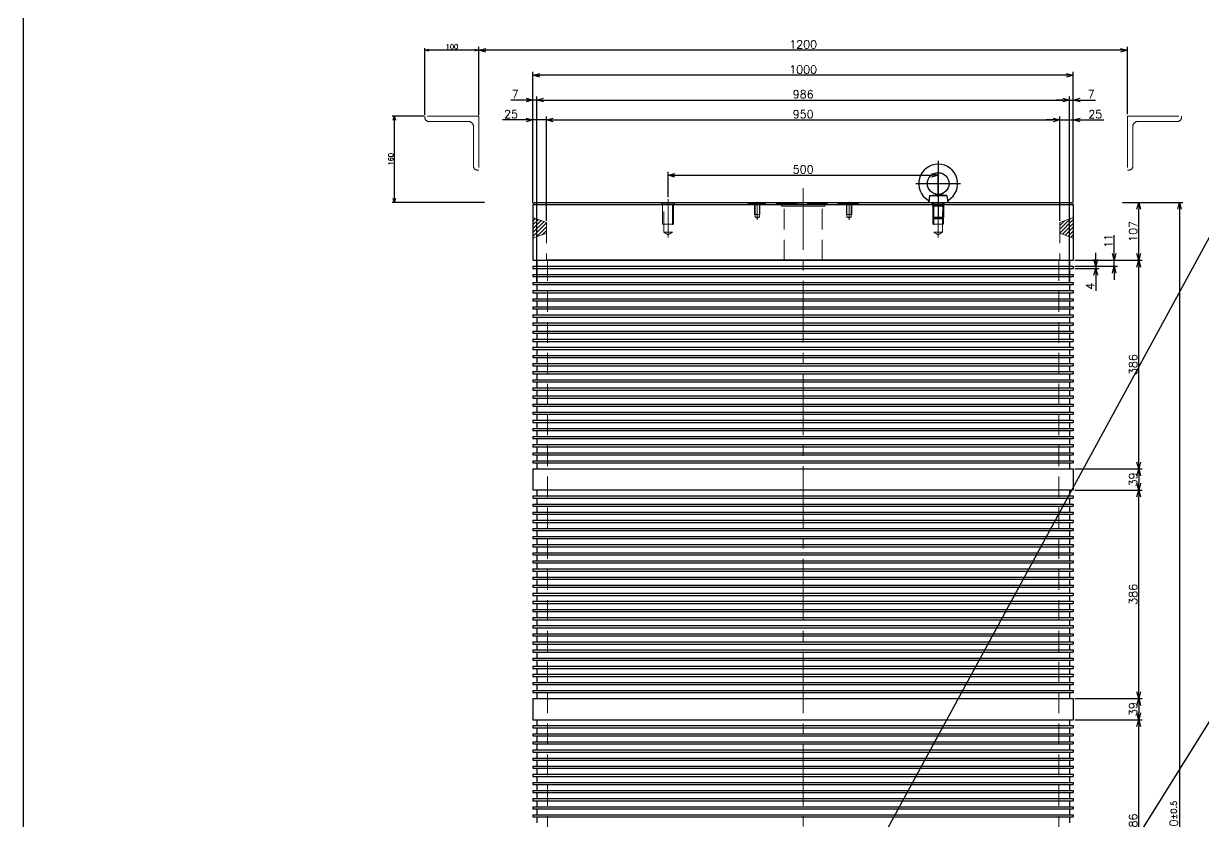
# Model space of a CAD drawing. Header units: millimetres. Extents: x -16130 to 36813, y -8099 to 27484.
# Drawn here: x -184 to 2000, y 18907 to 20383 of the extents above; entities that cross this region are included whole.
import ezdxf

# ---------------------------------------------------------------- set-up
doc = ezdxf.new("R2010")
doc.units = ezdxf.units.MM
doc.header["$LTSCALE"] = 6
doc.header["$PDMODE"] = 99
doc.header["$PDSIZE"] = 1
for name, pattern in [('CENTER2', [28.575, 19.05, -3.175, 3.175, -3.175]), ('HIDDEN', [9.525, 6.35, -3.175]), ('PHANTOM2', [31.75, 15.875, -3.175, 3.175, -3.175, 3.175, -3.175])]:
    doc.linetypes.add(name, pattern=pattern)
for name, color, linetype, lineweight in [('04_HIDDEN', 2, 'HIDDEN', 13), ('05_CENTER', 4, 'CENTER2', 13), ('06_PHANTOM', 2, 'PHANTOM2', 13), ('08_DIM', 3, 'Continuous', 13)]:
    doc.layers.add(name, color=color, linetype=linetype, lineweight=lineweight)
doc.layers.add('10_DRAFT', color=8, linetype='Continuous', lineweight=0, plot=False)
doc.styles.add('KSS_TXT', font='txt.shx', dxfattribs={"bigfont": 'extfont2.shx'})
doc.dimstyles.new('KSS_DIM', dxfattribs={"dimtxt": 3, "dimasz": 2.5, "dimexe": 1.25, "dimexo": 0.625, "dimtad": 1, "dimdsep": 46, "dimtxsty": 'KSS_TXT', "dimblk": 'OPEN30', "dimcen": 0, "dimazin": 2, "dimtfac": 0.75, "dimtmove": 0, "dimatfit": 3, "dimldrblk": 'OPEN30', "dimfxl": 1, "dimtolj": 1, "dimarcsym": 0})
pattern_1 = [(45, (-1256.782, -15543.1433), (-3.5355339, 3.5355339), [])]

# ---------------------------------------------------------------- blocks, each defined once
blk = doc.blocks.new('_Open30')
at = {"color": 0, "linetype": 'ByBlock', "lineweight": -2}
for p, q in [((-1, 0.27), (0, 0)), ((0, 0), (-1, -0.27)), ((0, 0), (-1, 0))]:
    blk.add_line(p, q, dxfattribs=at)
blk = doc.blocks.new('*D684')
at = {"layer": '08_DIM', "color": 0, "lineweight": -2, "transparency": 16777216}
for p, q in [((1739.3, 20241.7), (1726.8, 20241.7)), ((1751.8, 19905.3), (1751.8, 20248)), ((1751.8, 20241.7), (1758.8, 20241.7)), ((1758.8, 20051.3), (1758.8, 20248)), ((1758.8, 20241.7), (1800, 20241.7)), ((1771.3, 20241.7), (1783.8, 20241.7))]:
    blk.add_line(p, q, dxfattribs=at)
at = {"layer": 'Defpoints', "color": 0, "transparency": 16777216}
for p in [(1758.8, 20241.7), (1758.8, 20048.1), (1751.8, 19902.1)]:
    blk.add_point(p, dxfattribs=at)
at = {"layer": '08_DIM', "color": 0, "lineweight": -2, "transparency": 16777216, "xscale": 12.5, "yscale": 12.5, "zscale": 12.5}
blk.add_blockref('_Open30', (1751.8, 20241.7), dxfattribs=at)
at = {"layer": '08_DIM', "color": 0, "lineweight": -2, "transparency": 16777216, "xscale": 12.5, "yscale": 12.5, "zscale": 12.5, "rotation": 180}
blk.add_blockref('_Open30', (1758.8, 20241.7), dxfattribs=at)
at = {"layer": '08_DIM', "color": 0, "transparency": 16777216, "insert": (1791.9, 20252.4), "char_height": 15, "attachment_point": 5, "style": 'KSS_TXT'}
blk.add_mtext('\\A1;7', dxfattribs=at)
blk = doc.blocks.new('A$C28E10C10_1_1_1')
h = blk.add_hatch()
h.set_pattern_fill('_USER', color=3, scale=5, angle=135, style=0, pattern_type=0)
h.set_pattern_definition(pattern_1)
h.paths.add_polyline_path([(-500, 2270.1), (-475, 2261), (-475, 2241), (-500, 2231.9)])
h = blk.add_hatch()
h.set_pattern_fill('_USER', color=3, scale=5, angle=45, style=0, pattern_type=0)
h.set_pattern_definition(pattern_1)
h.paths.add_polyline_path([(500, 2270.1), (475, 2261), (475, 2241), (500, 2231.9)])
at = {"color": 0}
for p, q in [((-496, 2298), (-500, 2294)), ((-500, 2294), (-500, 2191)), ((-500, 2294), (500, 2294)), ((-496, 2298), (496, 2298)), ((500, 2294), (496, 2298)), ((500, 2294), (500, 2191)), ((-500, 2191), (500, 2191)), ((-493, 2191), (-493, 2180)), ((493, 2191), (493, 2180)), ((-500, 2180), (-500, 2176)), ((-500, 2180), (500, 2180)), ((-500, 2176), (500, 2176)), ((-500, 2165), (-500, 2161)), ((-500, 2165), (500, 2165)), ((-493, 2176), (-493, 2165)), ((493, 2176), (493, 2165)), ((500, 2180), (500, 2176)), ((500, 2165), (500, 2161)), ((-500, 2161), (500, 2161)), ((-500, 2150), (500, 2150)), ((-500, 2150), (-500, 2146)), ((-500, 2146), (500, 2146)), ((-493, 2161), (-493, 2150)), ((-493, 2146), (-493, 2135)), ((493, 2161), (493, 2150)), ((493, 2146), (493, 2135)), ((500, 2150), (500, 2146)), ((-500, 2135), (500, 2135)), ((-500, 2135), (-500, 2131)), ((-500, 2131), (500, 2131)), ((-500, 2120), (500, 2120)), ((-500, 2120), (-500, 2116)), ((-493, 2131), (-493, 2120)), ((493, 2131), (493, 2120)), ((500, 2135), (500, 2131)), ((500, 2120), (500, 2116)), ((-500, 2116), (500, 2116)), ((-500, 2105), (500, 2105)), ((-500, 2105), (-500, 2101)), ((-500, 2101), (500, 2101)), ((-493, 2116), (-493, 2105)), ((-493, 2101), (-493, 2090)), ((493, 2116), (493, 2105)), ((493, 2101), (493, 2090)), ((500, 2105), (500, 2101)), ((-500, 2090), (500, 2090)), ((-500, 2090), (-500, 2086)), ((-500, 2086), (500, 2086)), ((-500, 2075), (500, 2075)), ((-500, 2075), (-500, 2071)), ((-493, 2086), (-493, 2075)), ((493, 2086), (493, 2075)), ((500, 2090), (500, 2086)), ((500, 2075), (500, 2071)), ((-500, 2071), (500, 2071)), ((-500, 2060), (500, 2060)), ((-500, 2060), (-500, 2056)), ((-500, 2056), (500, 2056)), ((-493, 2071), (-493, 2060)), ((-493, 2056), (-493, 2045)), ((493, 2071), (493, 2060)), ((493, 2056), (493, 2045)), ((500, 2060), (500, 2056)), ((-500, 2045), (500, 2045)), ((-500, 2045), (-500, 2041)), ((-500, 2041), (500, 2041)), ((-493, 2041), (-493, 2030)), ((493, 2041), (493, 2030)), ((500, 2045), (500, 2041)), ((-500, 2030), (500, 2030)), ((-500, 2030), (-500, 2026)), ((-500, 2026), (500, 2026)), ((-500, 2015), (500, 2015)), ((-500, 2015), (-500, 2011)), ((-500, 2011), (500, 2011)), ((-493, 2026), (-493, 2015)), ((-493, 2011), (-493, 2000)), ((493, 2026), (493, 2015)), ((493, 2011), (493, 2000)), ((500, 2030), (500, 2026)), ((500, 2015), (500, 2011)), ((-500, 2000), (500, 2000)), ((-500, 2000), (-500, 1996)), ((-500, 1996), (500, 1996)), ((-493, 1996), (-493, 1985)), ((493, 1996), (493, 1985)), ((500, 2000), (500, 1996)), ((-500, 1985), (500, 1985)), ((-500, 1985), (-500, 1981)), ((-500, 1981), (500, 1981)), ((-500, 1970), (500, 1970)), ((-500, 1970), (-500, 1966)), ((-500, 1966), (500, 1966)), ((-493, 1981), (-493, 1970)), ((-493, 1966), (-493, 1955)), ((493, 1981), (493, 1970)), ((493, 1966), (493, 1955)), ((500, 1985), (500, 1981)), ((500, 1970), (500, 1966)), ((-500, 1955), (500, 1955)), ((-500, 1955), (-500, 1951)), ((-500, 1951), (500, 1951)), ((-493, 1951), (-493, 1940)), ((493, 1951), (493, 1940)), ((500, 1955), (500, 1951)), ((-500, 1940), (500, 1940)), ((-500, 1940), (-500, 1936)), ((-500, 1936), (500, 1936)), ((-500, 1925), (500, 1925)), ((-500, 1925), (-500, 1921)), ((-493, 1936), (-493, 1925)), ((493, 1936), (493, 1925)), ((500, 1940), (500, 1936)), ((500, 1925), (500, 1921)), ((-500, 1921), (500, 1921)), ((-500, 1910), (500, 1910)), ((-500, 1910), (-500, 1906)), ((-500, 1906), (500, 1906)), ((-493, 1921), (-493, 1910)), ((-493, 1906), (-493, 1895)), ((493, 1921), (493, 1910)), ((493, 1906), (493, 1895)), ((500, 1910), (500, 1906)), ((-500, 1895), (500, 1895)), ((-500, 1895), (-500, 1891)), ((-500, 1891), (500, 1891)), ((-500, 1880), (500, 1880)), ((-500, 1880), (-500, 1876)), ((-493, 1891), (-493, 1880)), ((493, 1891), (493, 1880)), ((500, 1895), (500, 1891)), ((500, 1880), (500, 1876)), ((-500, 1876), (500, 1876)), ((-500, 1865), (500, 1865)), ((-500, 1865), (-500, 1861)), ((-500, 1861), (500, 1861)), ((-493, 1876), (-493, 1865)), ((-493, 1861), (-493, 1850)), ((493, 1876), (493, 1865)), ((493, 1861), (493, 1850)), ((500, 1865), (500, 1861)), ((-500, 1850), (500, 1850)), ((-500, 1850), (-500, 1846)), ((-500, 1846), (500, 1846)), ((-500, 1835), (500, 1835)), ((-500, 1835), (-500, 1831)), ((-493, 1846), (-493, 1835)), ((493, 1846), (493, 1835)), ((500, 1850), (500, 1846)), ((500, 1835), (500, 1831)), ((-500, 1831), (500, 1831)), ((-500, 1820), (500, 1820)), ((-500, 1820), (-500, 1816)), ((-500, 1816), (500, 1816)), ((-493, 1831), (-493, 1820)), ((-493, 1816), (-493, 1805)), ((493, 1831), (493, 1820)), ((493, 1816), (493, 1805)), ((500, 1820), (500, 1816)), ((-500, 1805), (-500, 1766)), ((-500, 1805), (500, 1805)), ((500, 1805), (500, 1766)), ((-500, 1766), (500, 1766)), ((-500, 1766), (500, 1766)), ((-500, 1755), (-500, 1751)), ((-500, 1755), (500, 1755)), ((-500, 1751), (500, 1751)), ((-493, 1766), (-493, 1755)), ((-493, 1751), (-493, 1740)), ((493, 1766), (493, 1755)), ((493, 1751), (493, 1740)), ((500, 1755), (500, 1751)), ((-500, 1740), (-500, 1736)), ((-500, 1740), (500, 1740)), ((-500, 1736), (500, 1736)), ((-500, 1725), (500, 1725)), ((-500, 1725), (-500, 1721)), ((-493, 1736), (-493, 1725)), ((493, 1736), (493, 1725)), ((500, 1740), (500, 1736)), ((500, 1725), (500, 1721)), ((-500, 1721), (500, 1721)), ((-500, 1710), (500, 1710)), ((-500, 1710), (-500, 1706)), ((-500, 1706), (500, 1706)), ((-493, 1721), (-493, 1710)), ((-493, 1706), (-493, 1695)), ((493, 1721), (493, 1710)), ((493, 1706), (493, 1695)), ((500, 1710), (500, 1706)), ((-500, 1695), (500, 1695)), ((-500, 1695), (-500, 1691)), ((-500, 1691), (500, 1691)), ((-493, 1691), (-493, 1680)), ((493, 1691), (493, 1680)), ((500, 1695), (500, 1691)), ((-500, 1680), (500, 1680)), ((-500, 1680), (-500, 1676)), ((-500, 1676), (500, 1676)), ((-500, 1665), (500, 1665)), ((-500, 1665), (-500, 1661)), ((-500, 1661), (500, 1661)), ((-493, 1676), (-493, 1665)), ((-493, 1661), (-493, 1650)), ((493, 1676), (493, 1665)), ((493, 1661), (493, 1650)), ((500, 1680), (500, 1676)), ((500, 1665), (500, 1661)), ((-500, 1650), (500, 1650)), ((-500, 1650), (-500, 1646)), ((-500, 1646), (500, 1646)), ((-493, 1646), (-493, 1635)), ((493, 1646), (493, 1635)), ((500, 1650), (500, 1646)), ((-500, 1635), (500, 1635)), ((-500, 1635), (-500, 1631)), ((-500, 1631), (500, 1631)), ((-500, 1620), (500, 1620)), ((-500, 1620), (-500, 1616)), ((-500, 1616), (500, 1616)), ((-493, 1631), (-493, 1620)), ((-493, 1616), (-493, 1605)), ((493, 1631), (493, 1620)), ((493, 1616), (493, 1605)), ((500, 1635), (500, 1631)), ((500, 1620), (500, 1616)), ((-500, 1605), (500, 1605)), ((-500, 1605), (-500, 1601)), ((-500, 1601), (500, 1601)), ((-493, 1601), (-493, 1590)), ((493, 1601), (493, 1590)), ((500, 1605), (500, 1601)), ((-500, 1590), (500, 1590)), ((-500, 1590), (-500, 1586)), ((-500, 1586), (500, 1586)), ((-500, 1575), (500, 1575)), ((-500, 1575), (-500, 1571)), ((-493, 1586), (-493, 1575)), ((493, 1586), (493, 1575)), ((500, 1590), (500, 1586)), ((500, 1575), (500, 1571)), ((-500, 1571), (500, 1571)), ((-500, 1560), (500, 1560)), ((-500, 1560), (-500, 1556)), ((-500, 1556), (500, 1556)), ((-493, 1571), (-493, 1560)), ((-493, 1556), (-493, 1545)), ((493, 1571), (493, 1560)), ((493, 1556), (493, 1545)), ((500, 1560), (500, 1556)), ((-500, 1545), (500, 1545)), ((-500, 1545), (-500, 1541)), ((-500, 1541), (500, 1541)), ((-500, 1530), (500, 1530)), ((-500, 1530), (-500, 1526)), ((-493, 1541), (-493, 1530)), ((493, 1541), (493, 1530)), ((500, 1545), (500, 1541)), ((500, 1530), (500, 1526)), ((-500, 1526), (500, 1526)), ((-500, 1515), (500, 1515)), ((-500, 1515), (-500, 1511)), ((-500, 1511), (500, 1511)), ((-493, 1526), (-493, 1515)), ((-493, 1511), (-493, 1500)), ((493, 1526), (493, 1515)), ((493, 1511), (493, 1500)), ((500, 1515), (500, 1511)), ((-500, 1500), (500, 1500)), ((-500, 1500), (-500, 1496)), ((-500, 1496), (500, 1496)), ((-500, 1485), (500, 1485)), ((-500, 1485), (-500, 1481)), ((-493, 1496), (-493, 1485)), ((493, 1496), (493, 1485)), ((500, 1500), (500, 1496)), ((500, 1485), (500, 1481)), ((-500, 1481), (500, 1481)), ((-500, 1470), (500, 1470)), ((-500, 1470), (-500, 1466)), ((-500, 1466), (500, 1466)), ((-493, 1481), (-493, 1470)), ((-493, 1466), (-493, 1455)), ((493, 1481), (493, 1470)), ((493, 1466), (493, 1455)), ((500, 1470), (500, 1466)), ((-500, 1455), (500, 1455)), ((-500, 1455), (-500, 1451)), ((-500, 1451), (500, 1451)), ((-493, 1451), (-493, 1440)), ((493, 1451), (493, 1440)), ((500, 1455), (500, 1451)), ((-500, 1440), (500, 1440)), ((-500, 1440), (-500, 1436)), ((-500, 1436), (500, 1436)), ((-500, 1425), (500, 1425)), ((-500, 1425), (-500, 1421)), ((-500, 1421), (500, 1421)), ((-493, 1436), (-493, 1425)), ((-493, 1421), (-493, 1410)), ((493, 1436), (493, 1425)), ((493, 1421), (493, 1410)), ((500, 1440), (500, 1436)), ((500, 1425), (500, 1421)), ((-500, 1410), (500, 1410)), ((-500, 1410), (-500, 1406)), ((-500, 1406), (500, 1406)), ((-493, 1406), (-493, 1395)), ((493, 1406), (493, 1395)), ((500, 1410), (500, 1406)), ((-500, 1395), (500, 1395)), ((-500, 1395), (-500, 1391)), ((-500, 1391), (500, 1391)), ((-500, 1380), (-500, 1341)), ((-500, 1380), (500, 1380)), ((-493, 1391), (-493, 1380)), ((493, 1391), (493, 1380)), ((500, 1395), (500, 1391)), ((500, 1380), (500, 1341)), ((-500, 1341), (500, 1341)), ((-500, 1341), (500, 1341)), ((-493, 1341), (-493, 1330)), ((493, 1341), (493, 1330)), ((-500, 1330), (-500, 1326)), ((-500, 1330), (500, 1330)), ((-500, 1326), (500, 1326)), ((-500, 1315), (-500, 1311)), ((-500, 1315), (500, 1315)), ((-500, 1311), (500, 1311)), ((-493, 1326), (-493, 1315)), ((-493, 1311), (-493, 1300)), ((493, 1326), (493, 1315)), ((493, 1311), (493, 1300)), ((500, 1330), (500, 1326)), ((500, 1315), (500, 1311)), ((-500, 1300), (500, 1300)), ((-500, 1300), (-500, 1296)), ((-500, 1296), (500, 1296)), ((-493, 1296), (-493, 1285)), ((493, 1296), (493, 1285)), ((500, 1300), (500, 1296)), ((-500, 1285), (500, 1285)), ((-500, 1285), (-500, 1281)), ((-500, 1281), (500, 1281)), ((-500, 1270), (500, 1270)), ((-500, 1270), (-500, 1266)), ((-493, 1281), (-493, 1270)), ((493, 1281), (493, 1270)), ((500, 1285), (500, 1281)), ((500, 1270), (500, 1266)), ((-500, 1266), (500, 1266)), ((-500, 1255), (500, 1255)), ((-500, 1255), (-500, 1251)), ((-500, 1251), (500, 1251)), ((-493, 1266), (-493, 1255)), ((-493, 1251), (-493, 1240)), ((493, 1266), (493, 1255)), ((493, 1251), (493, 1240)), ((500, 1255), (500, 1251)), ((-500, 1240), (500, 1240)), ((-500, 1240), (-500, 1236)), ((-500, 1236), (500, 1236)), ((-500, 1225), (500, 1225)), ((-500, 1225), (-500, 1221)), ((-493, 1236), (-493, 1225)), ((493, 1236), (493, 1225)), ((500, 1240), (500, 1236)), ((500, 1225), (500, 1221)), ((-500, 1221), (500, 1221)), ((-500, 1210), (500, 1210)), ((-500, 1210), (-500, 1206)), ((-500, 1206), (500, 1206)), ((-493, 1221), (-493, 1210)), ((-493, 1206), (-493, 1195)), ((493, 1221), (493, 1210)), ((493, 1206), (493, 1195)), ((500, 1210), (500, 1206)), ((-500, 1195), (500, 1195)), ((-500, 1195), (-500, 1191)), ((-500, 1191), (500, 1191)), ((-500, 1180), (500, 1180)), ((-500, 1180), (-500, 1176)), ((-493, 1191), (-493, 1180)), ((493, 1191), (493, 1180)), ((500, 1195), (500, 1191)), ((500, 1180), (500, 1176)), ((-500, 1176), (500, 1176)), ((-500, 1165), (500, 1165)), ((-500, 1165), (-500, 1161)), ((-500, 1161), (500, 1161)), ((-493, 1176), (-493, 1165)), ((-493, 1161), (-493, 1150)), ((493, 1176), (493, 1165)), ((493, 1161), (493, 1150)), ((500, 1165), (500, 1161))]:
    blk.add_line(p, q, dxfattribs=at)
at = {"layer": '04_HIDDEN'}
for p, q in [((-260, 2295), (-263, 2298)), ((-260, 2295), (-240, 2295)), ((-260, 2258), (-260, 2295)), ((-258, 2243), (-258, 2295)), ((-242, 2295), (-242, 2243)), ((-240, 2295), (-237, 2298)), ((-240, 2295), (-240, 2258)), ((-102.5, 2296), (-102.5, 2298)), ((102.5, 2296), (-102.5, 2296)), ((-90, 2296), (-90, 2276)), ((-89, 2296), (-89, 2271)), ((-81, 2296), (-81, 2271)), ((-80, 2296), (-80, 2276)), ((-75, 2293.6), (-75, 2296)), ((-75, 2293.6), (75, 2293.6)), ((-70.9, 2296), (-70.9, 2293.6)), ((-41, 2296), (-40, 2295)), ((-40, 2291), (-40, 2295)), ((-40, 2295), (40, 2295)), ((40, 2295), (41, 2296)), ((40, 2291), (40, 2295)), ((70.9, 2296), (70.9, 2293.6)), ((75, 2293.6), (75, 2296)), ((80, 2296), (80, 2276)), ((81, 2296), (81, 2271)), ((89, 2296), (89, 2271)), ((90, 2296), (90, 2276)), ((102.5, 2298), (102.5, 2296)), ((240, 2295), (237, 2298)), ((260, 2295), (240, 2295)), ((240, 2295), (240, 2258)), ((242, 2295), (242, 2243)), ((258, 2243), (258, 2295)), ((260, 2295), (263, 2298)), ((260, 2258), (260, 2295)), ((-90, 2276), (-80, 2276)), ((-89, 2271), (-81, 2271)), ((-85, 2268.7), (-89, 2271)), ((-81, 2271), (-85, 2268.7)), ((-40, 2291), (-35, 2291)), ((-35, 2191), (-35, 2291)), ((35, 2191), (35, 2291)), ((35, 2291), (40, 2291)), ((90, 2276), (80, 2276)), ((89, 2271), (81, 2271)), ((81, 2271), (85, 2268.7)), ((85, 2268.7), (89, 2271)), ((-500, 2270.1), (-475, 2261)), ((-475, 2261), (-475, 2191)), ((-240, 2258), (-260, 2258)), ((240, 2258), (260, 2258)), ((500, 2270.1), (475, 2261)), ((475, 2261), (475, 2191)), ((-500, 2231.9), (-475, 2241)), ((-258, 2243), (-250, 2238.4)), ((-258, 2243), (-242, 2243)), ((-250, 2238.4), (-242, 2243)), ((258, 2243), (242, 2243)), ((250, 2238.4), (242, 2243)), ((258, 2243), (250, 2238.4)), ((500, 2231.9), (475, 2241)), ((475, 2191), (-475, 2191)), ((-473, 2191), (-473, 105)), ((473, 2191), (473, 105))]:
    blk.add_line(p, q, dxfattribs=at)
at = {"layer": '05_CENTER'}
for p, q in [((0, 2324.7), (0, -15.5)), ((-250, 2304.4), (-250, 2233.1)), ((-85, 2299.4), (-85, 2265.9)), ((85, 2299.4), (85, 2265.9)), ((250, 2304.4), (250, 2233.1))]:
    blk.add_line(p, q, dxfattribs=at)
at = {"layer": '08_DIM'}
for p, q in [((-500, 2231.9), (-500, 2270.1)), ((500, 2231.9), (500, 2270.1))]:
    blk.add_line(p, q, dxfattribs=at)
at = {"layer": '10_DRAFT'}
blk.add_line((-35, 2291), (35, 2291), dxfattribs=at)
blk = doc.blocks.new('*D845')
at = {"layer": '08_DIM', "color": 0, "lineweight": -2, "transparency": 16777216}
for p, q in [((765.8, 19905.3), (765.8, 20248)), ((778.3, 20241.7), (1739.3, 20241.7)), ((1751.8, 19905.3), (1751.8, 20248))]:
    blk.add_line(p, q, dxfattribs=at)
at = {"layer": 'Defpoints', "color": 0, "transparency": 16777216}
for p in [(1751.8, 20241.7), (765.8, 19902.1), (1751.8, 19902.1)]:
    blk.add_point(p, dxfattribs=at)
at = {"layer": '08_DIM', "color": 0, "lineweight": -2, "transparency": 16777216, "xscale": 12.5, "yscale": 12.5, "zscale": 12.5, "rotation": 180}
blk.add_blockref('_Open30', (765.8, 20241.7), dxfattribs=at)
at = {"layer": '08_DIM', "color": 0, "lineweight": -2, "transparency": 16777216, "xscale": 12.5, "yscale": 12.5, "zscale": 12.5}
blk.add_blockref('_Open30', (1751.8, 20241.7), dxfattribs=at)
at = {"layer": '08_DIM', "color": 0, "transparency": 16777216, "insert": (1258.8, 20252.4), "char_height": 15, "attachment_point": 5, "style": 'KSS_TXT'}
blk.add_mtext('\\A1;986', dxfattribs=at)
blk = doc.blocks.new('*D846')
at = {"layer": '08_DIM', "color": 0, "lineweight": -2, "transparency": 16777216}
for p, q in [((1849.9, 20052.1), (1961.6, 20052.1)), ((1955.3, 20039.6), (1955.3, 17764.6)), ((1757.9, 17752.1), (1961.6, 17752.1))]:
    blk.add_line(p, q, dxfattribs=at)
at = {"layer": 'Defpoints', "color": 0, "transparency": 16777216}
for p in [(1846.8, 20052.1), (1754.8, 17752.1), (1955.3, 17752.1)]:
    blk.add_point(p, dxfattribs=at)
at = {"layer": '08_DIM', "color": 0, "lineweight": -2, "transparency": 16777216, "xscale": 12.5, "yscale": 12.5, "zscale": 12.5}
for p, rotation in [((1955.3, 20052.1), 90), ((1955.3, 17752.1), 270)]:
    blk.add_blockref('_Open30', p, dxfattribs=dict(at, rotation=rotation))
at = {"layer": '08_DIM', "color": 0, "transparency": 16777216, "insert": (1944.7, 18902.1), "char_height": 15, "attachment_point": 5, "rotation": 90, "style": 'KSS_TXT'}
blk.add_mtext('\\A1;2300{\\H11.250000;%%p0.5}', dxfattribs=at)
blk = doc.blocks.new('*D847')
at = {"layer": '08_DIM', "color": 0, "lineweight": -2, "transparency": 16777216}
for p, q in [((1849.9, 20052.1), (1886.3, 20052.1)), ((1880, 19957.6), (1880, 20039.6)), ((1761.9, 19945.1), (1886.3, 19945.1))]:
    blk.add_line(p, q, dxfattribs=at)
at = {"layer": 'Defpoints', "color": 0, "transparency": 16777216}
for p in [(1846.8, 20052.1), (1880, 20052.1), (1758.8, 19945.1)]:
    blk.add_point(p, dxfattribs=at)
at = {"layer": '08_DIM', "color": 0, "lineweight": -2, "transparency": 16777216, "xscale": 12.5, "yscale": 12.5, "zscale": 12.5}
for p, rotation in [((1880, 20052.1), 90), ((1880, 19945.1), 270)]:
    blk.add_blockref('_Open30', p, dxfattribs=dict(at, rotation=rotation))
at = {"layer": '08_DIM', "color": 0, "transparency": 16777216, "insert": (1869.4, 19998.6), "char_height": 15, "attachment_point": 5, "rotation": 90, "style": 'KSS_TXT'}
blk.add_mtext('\\A1;107', dxfattribs=at)
blk = doc.blocks.new('*D849')
at = {"layer": '08_DIM', "color": 0, "lineweight": -2, "transparency": 16777216}
for p, q in [((1834.4, 19957.6), (1834.4, 19991.4)), ((1761.9, 19945.1), (1840.7, 19945.1)), ((1834.4, 19934.1), (1834.4, 19945.1)), ((1761.9, 19934.1), (1840.7, 19934.1)), ((1834.4, 19921.6), (1834.4, 19909.1))]:
    blk.add_line(p, q, dxfattribs=at)
at = {"layer": 'Defpoints', "color": 0, "transparency": 16777216}
for p in [(1758.8, 19945.1), (1834.4, 19945.1), (1758.8, 19934.1)]:
    blk.add_point(p, dxfattribs=at)
at = {"layer": '08_DIM', "color": 0, "lineweight": -2, "transparency": 16777216, "xscale": 12.5, "yscale": 12.5, "zscale": 12.5}
for p, rotation in [((1834.4, 19945.1), 270), ((1834.4, 19934.1), 90)]:
    blk.add_blockref('_Open30', p, dxfattribs=dict(at, rotation=rotation))
at = {"layer": '08_DIM', "color": 0, "transparency": 16777216, "insert": (1823.8, 19980.8), "char_height": 15, "attachment_point": 5, "rotation": 90, "style": 'KSS_TXT'}
blk.add_mtext('\\A1;11', dxfattribs=at)
blk = doc.blocks.new('*D850')
at = {"layer": '08_DIM', "color": 0, "lineweight": -2, "transparency": 16777216}
for p, q in [((1800.4, 19946.6), (1800.4, 19959.1)), ((1761.9, 19934.1), (1806.7, 19934.1)), ((1761.9, 19930.1), (1806.7, 19930.1)), ((1800.4, 19934.1), (1800.4, 19930.1)), ((1800.4, 19917.6), (1800.4, 19888.9))]:
    blk.add_line(p, q, dxfattribs=at)
at = {"layer": 'Defpoints', "color": 0, "transparency": 16777216}
for p in [(1758.8, 19934.1), (1758.8, 19930.1), (1800.4, 19930.1)]:
    blk.add_point(p, dxfattribs=at)
at = {"layer": '08_DIM', "color": 0, "lineweight": -2, "transparency": 16777216, "xscale": 12.5, "yscale": 12.5, "zscale": 12.5}
for p, rotation in [((1800.4, 19934.1), 270), ((1800.4, 19930.1), 90)]:
    blk.add_blockref('_Open30', p, dxfattribs=dict(at, rotation=rotation))
at = {"layer": '08_DIM', "color": 0, "transparency": 16777216, "insert": (1789.8, 19897), "char_height": 15, "attachment_point": 5, "rotation": 90, "style": 'KSS_TXT'}
blk.add_mtext('\\A1;4', dxfattribs=at)
blk = doc.blocks.new('*D851')
at = {"layer": '08_DIM', "color": 0, "lineweight": -2, "transparency": 16777216}
for p, q in [((783.8, 20018.3), (783.8, 20211.2)), ((796.3, 20204.9), (1721.3, 20204.9)), ((1733.8, 20018.3), (1733.8, 20211.2))]:
    blk.add_line(p, q, dxfattribs=at)
at = {"layer": 'Defpoints', "color": 0, "transparency": 16777216}
for p in [(1733.8, 20204.9), (783.8, 20015.1), (1733.8, 20015.1)]:
    blk.add_point(p, dxfattribs=at)
at = {"layer": '08_DIM', "color": 0, "lineweight": -2, "transparency": 16777216, "xscale": 12.5, "yscale": 12.5, "zscale": 12.5, "rotation": 180}
blk.add_blockref('_Open30', (783.8, 20204.9), dxfattribs=at)
at = {"layer": '08_DIM', "color": 0, "lineweight": -2, "transparency": 16777216, "xscale": 12.5, "yscale": 12.5, "zscale": 12.5}
blk.add_blockref('_Open30', (1733.8, 20204.9), dxfattribs=at)
at = {"layer": '08_DIM', "color": 0, "transparency": 16777216, "insert": (1258.8, 20215.5), "char_height": 15, "attachment_point": 5, "style": 'KSS_TXT'}
blk.add_mtext('\\A1;950', dxfattribs=at)
blk = doc.blocks.new('*D852')
at = {"layer": '08_DIM', "color": 0, "lineweight": -2, "transparency": 16777216}
for p, q in [((1008.8, 20061.7), (1008.8, 20108.9)), ((1021.3, 20102.6), (1496.3, 20102.6)), ((1508.8, 20061.7), (1508.8, 20108.9))]:
    blk.add_line(p, q, dxfattribs=at)
at = {"layer": 'Defpoints', "color": 0, "transparency": 16777216}
for p in [(1508.8, 20102.6), (1008.8, 20058.6), (1508.8, 20058.6)]:
    blk.add_point(p, dxfattribs=at)
at = {"layer": '08_DIM', "color": 0, "lineweight": -2, "transparency": 16777216, "xscale": 12.5, "yscale": 12.5, "zscale": 12.5, "rotation": 180}
blk.add_blockref('_Open30', (1008.8, 20102.6), dxfattribs=at)
at = {"layer": '08_DIM', "color": 0, "lineweight": -2, "transparency": 16777216, "xscale": 12.5, "yscale": 12.5, "zscale": 12.5}
blk.add_blockref('_Open30', (1508.8, 20102.6), dxfattribs=at)
at = {"layer": '08_DIM', "color": 0, "transparency": 16777216, "insert": (1258.8, 20113.3), "char_height": 15, "attachment_point": 5, "style": 'KSS_TXT'}
blk.add_mtext('\\A1;500', dxfattribs=at)
blk = doc.blocks.new('*D853')
at = {"layer": '08_DIM', "color": 0, "lineweight": -2, "transparency": 16777216}
for p, q in [((758.8, 20051.3), (758.8, 20293.7)), ((1746.3, 20287.5), (771.3, 20287.5)), ((1758.8, 20051.3), (1758.8, 20293.7))]:
    blk.add_line(p, q, dxfattribs=at)
at = {"layer": 'Defpoints', "color": 0, "transparency": 16777216}
for p in [(758.8, 20287.5), (758.8, 20048.1), (1758.8, 20048.1)]:
    blk.add_point(p, dxfattribs=at)
at = {"layer": '08_DIM', "color": 0, "lineweight": -2, "transparency": 16777216, "xscale": 12.5, "yscale": 12.5, "zscale": 12.5, "rotation": 180}
blk.add_blockref('_Open30', (758.8, 20287.5), dxfattribs=at)
at = {"layer": '08_DIM', "color": 0, "lineweight": -2, "transparency": 16777216, "xscale": 12.5, "yscale": 12.5, "zscale": 12.5}
blk.add_blockref('_Open30', (1758.8, 20287.5), dxfattribs=at)
at = {"layer": '08_DIM', "color": 0, "transparency": 16777216, "insert": (1258.8, 20298.1), "char_height": 15, "attachment_point": 5, "style": 'KSS_TXT'}
blk.add_mtext('\\A1;1000', dxfattribs=at)
blk = doc.blocks.new('*D854')
at = {"layer": '08_DIM', "color": 0, "lineweight": -2, "transparency": 16777216}
for p, q in [((1721.3, 20204.9), (1708.8, 20204.9)), ((1733.8, 20018.3), (1733.8, 20211.2)), ((1733.8, 20204.9), (1758.8, 20204.9)), ((1758.8, 20051.3), (1758.8, 20211.2)), ((1771.3, 20204.9), (1815, 20204.9))]:
    blk.add_line(p, q, dxfattribs=at)
at = {"layer": 'Defpoints', "color": 0, "transparency": 16777216}
for p in [(1758.8, 20204.9), (1758.8, 20048.1), (1733.8, 20015.1)]:
    blk.add_point(p, dxfattribs=at)
at = {"layer": '08_DIM', "color": 0, "lineweight": -2, "transparency": 16777216, "xscale": 12.5, "yscale": 12.5, "zscale": 12.5}
blk.add_blockref('_Open30', (1733.8, 20204.9), dxfattribs=at)
at = {"layer": '08_DIM', "color": 0, "lineweight": -2, "transparency": 16777216, "xscale": 12.5, "yscale": 12.5, "zscale": 12.5, "rotation": 180}
blk.add_blockref('_Open30', (1758.8, 20204.9), dxfattribs=at)
at = {"layer": '08_DIM', "color": 0, "transparency": 16777216, "insert": (1799.4, 20215.5), "char_height": 15, "attachment_point": 5, "style": 'KSS_TXT'}
blk.add_mtext('\\A1;25', dxfattribs=at)
blk = doc.blocks.new('*D1065')
at = {"layer": '08_DIM', "color": 0, "lineweight": -2, "transparency": 16777216}
for p, q in [((1761.9, 19095.1), (1886.3, 19095.1)), ((1880, 18721.6), (1880, 19082.6)), ((1761.9, 18709.1), (1886.3, 18709.1))]:
    blk.add_line(p, q, dxfattribs=at)
at = {"layer": 'Defpoints', "color": 0, "transparency": 16777216}
for p in [(1758.8, 19095.1), (1880, 19095.1), (1758.8, 18709.1)]:
    blk.add_point(p, dxfattribs=at)
at = {"layer": '08_DIM', "color": 0, "lineweight": -2, "transparency": 16777216, "xscale": 12.5, "yscale": 12.5, "zscale": 12.5}
for p, rotation in [((1880, 19095.1), 90), ((1880, 18709.1), 270)]:
    blk.add_blockref('_Open30', p, dxfattribs=dict(at, rotation=rotation))
at = {"layer": '08_DIM', "color": 0, "transparency": 16777216, "insert": (1869.4, 18902.1), "char_height": 15, "attachment_point": 5, "rotation": 90, "style": 'KSS_TXT'}
blk.add_mtext('\\A1;386', dxfattribs=at)
blk = doc.blocks.new('*D1066')
at = {"layer": '08_DIM', "color": 0, "lineweight": -2, "transparency": 16777216}
for p, q in [((1761.9, 19134.1), (1886.3, 19134.1)), ((1880, 19121.6), (1880, 19107.6)), ((1761.9, 19095.1), (1886.3, 19095.1))]:
    blk.add_line(p, q, dxfattribs=at)
at = {"layer": 'Defpoints', "color": 0, "transparency": 16777216}
for p in [(1758.8, 19134.1), (1758.8, 19095.1), (1880, 19095.1)]:
    blk.add_point(p, dxfattribs=at)
at = {"layer": '08_DIM', "color": 0, "lineweight": -2, "transparency": 16777216, "xscale": 12.5, "yscale": 12.5, "zscale": 12.5}
for p, rotation in [((1880, 19134.1), 90), ((1880, 19095.1), 270)]:
    blk.add_blockref('_Open30', p, dxfattribs=dict(at, rotation=rotation))
at = {"layer": '08_DIM', "color": 0, "transparency": 16777216, "insert": (1869.4, 19114.6), "char_height": 15, "attachment_point": 5, "rotation": 90, "style": 'KSS_TXT'}
blk.add_mtext('\\A1;39', dxfattribs=at)
blk = doc.blocks.new('*D1067')
at = {"layer": '08_DIM', "color": 0, "lineweight": -2, "transparency": 16777216}
for p, q in [((1761.9, 19520.1), (1886.3, 19520.1)), ((1880, 19146.6), (1880, 19507.6)), ((1761.9, 19134.1), (1886.3, 19134.1))]:
    blk.add_line(p, q, dxfattribs=at)
at = {"layer": 'Defpoints', "color": 0, "transparency": 16777216}
for p in [(1758.8, 19520.1), (1880, 19520.1), (1758.8, 19134.1)]:
    blk.add_point(p, dxfattribs=at)
at = {"layer": '08_DIM', "color": 0, "lineweight": -2, "transparency": 16777216, "xscale": 12.5, "yscale": 12.5, "zscale": 12.5}
for p, rotation in [((1880, 19520.1), 90), ((1880, 19134.1), 270)]:
    blk.add_blockref('_Open30', p, dxfattribs=dict(at, rotation=rotation))
at = {"layer": '08_DIM', "color": 0, "transparency": 16777216, "insert": (1869.4, 19327.1), "char_height": 15, "attachment_point": 5, "rotation": 90, "style": 'KSS_TXT'}
blk.add_mtext('\\A1;386', dxfattribs=at)
blk = doc.blocks.new('*D1068')
at = {"layer": '08_DIM', "color": 0, "lineweight": -2, "transparency": 16777216}
for p, q in [((1761.9, 19559.1), (1886.3, 19559.1)), ((1880, 19546.6), (1880, 19532.6)), ((1761.9, 19520.1), (1886.3, 19520.1))]:
    blk.add_line(p, q, dxfattribs=at)
at = {"layer": 'Defpoints', "color": 0, "transparency": 16777216}
for p in [(1758.8, 19559.1), (1758.8, 19520.1), (1880, 19520.1)]:
    blk.add_point(p, dxfattribs=at)
at = {"layer": '08_DIM', "color": 0, "lineweight": -2, "transparency": 16777216, "xscale": 12.5, "yscale": 12.5, "zscale": 12.5}
for p, rotation in [((1880, 19559.1), 90), ((1880, 19520.1), 270)]:
    blk.add_blockref('_Open30', p, dxfattribs=dict(at, rotation=rotation))
at = {"layer": '08_DIM', "color": 0, "transparency": 16777216, "insert": (1869.4, 19539.6), "char_height": 15, "attachment_point": 5, "rotation": 90, "style": 'KSS_TXT'}
blk.add_mtext('\\A1;39', dxfattribs=at)
blk = doc.blocks.new('*D1069')
at = {"layer": '08_DIM', "color": 0, "lineweight": -2, "transparency": 16777216}
for p, q in [((1761.9, 19945.1), (1886.3, 19945.1)), ((1880, 19571.6), (1880, 19932.6)), ((1761.9, 19559.1), (1886.3, 19559.1))]:
    blk.add_line(p, q, dxfattribs=at)
at = {"layer": 'Defpoints', "color": 0, "transparency": 16777216}
for p in [(1758.8, 19945.1), (1880, 19945.1), (1758.8, 19559.1)]:
    blk.add_point(p, dxfattribs=at)
at = {"layer": '08_DIM', "color": 0, "lineweight": -2, "transparency": 16777216, "xscale": 12.5, "yscale": 12.5, "zscale": 12.5}
for p, rotation in [((1880, 19945.1), 90), ((1880, 19559.1), 270)]:
    blk.add_blockref('_Open30', p, dxfattribs=dict(at, rotation=rotation))
at = {"layer": '08_DIM', "color": 0, "transparency": 16777216, "insert": (1869.4, 19752.1), "char_height": 15, "attachment_point": 5, "rotation": 90, "style": 'KSS_TXT'}
blk.add_mtext('\\A1;386', dxfattribs=at)
blk = doc.blocks.new('*D1070')
at = {"layer": '08_DIM', "color": 0, "lineweight": -2, "transparency": 16777216}
for p, q in [((758.8, 20241.7), (717.5, 20241.7)), ((746.3, 20241.7), (733.8, 20241.7)), ((758.8, 20051.3), (758.8, 20248)), ((765.8, 20241.7), (758.8, 20241.7)), ((765.8, 19905.3), (765.8, 20248)), ((778.3, 20241.7), (790.8, 20241.7))]:
    blk.add_line(p, q, dxfattribs=at)
at = {"layer": 'Defpoints', "color": 0, "transparency": 16777216}
for p in [(758.8, 20241.7), (758.8, 20048.1), (765.8, 19902.1)]:
    blk.add_point(p, dxfattribs=at)
at = {"layer": '08_DIM', "color": 0, "lineweight": -2, "transparency": 16777216, "xscale": 12.5, "yscale": 12.5, "zscale": 12.5}
blk.add_blockref('_Open30', (758.8, 20241.7), dxfattribs=at)
at = {"layer": '08_DIM', "color": 0, "lineweight": -2, "transparency": 16777216, "xscale": 12.5, "yscale": 12.5, "zscale": 12.5, "rotation": 180}
blk.add_blockref('_Open30', (765.8, 20241.7), dxfattribs=at)
at = {"layer": '08_DIM', "color": 0, "transparency": 16777216, "insert": (725.7, 20252.4), "char_height": 15, "attachment_point": 5, "style": 'KSS_TXT'}
blk.add_mtext('\\A1;7', dxfattribs=at)
blk = doc.blocks.new('*D1071')
at = {"layer": '08_DIM', "color": 0, "lineweight": -2, "transparency": 16777216}
for p, q in [((746.3, 20204.9), (702.5, 20204.9)), ((758.8, 20051.3), (758.8, 20211.2)), ((783.8, 20204.9), (758.8, 20204.9)), ((783.8, 20018.3), (783.8, 20211.2)), ((796.3, 20204.9), (808.8, 20204.9))]:
    blk.add_line(p, q, dxfattribs=at)
at = {"layer": 'Defpoints', "color": 0, "transparency": 16777216}
for p in [(758.8, 20204.9), (758.8, 20048.1), (783.8, 20015.1)]:
    blk.add_point(p, dxfattribs=at)
at = {"layer": '08_DIM', "color": 0, "lineweight": -2, "transparency": 16777216, "xscale": 12.5, "yscale": 12.5, "zscale": 12.5}
blk.add_blockref('_Open30', (758.8, 20204.9), dxfattribs=at)
at = {"layer": '08_DIM', "color": 0, "lineweight": -2, "transparency": 16777216, "xscale": 12.5, "yscale": 12.5, "zscale": 12.5, "rotation": 180}
blk.add_blockref('_Open30', (783.8, 20204.9), dxfattribs=at)
at = {"layer": '08_DIM', "color": 0, "transparency": 16777216, "insert": (718.2, 20215.5), "char_height": 15, "attachment_point": 5, "style": 'KSS_TXT'}
blk.add_mtext('\\A1;25', dxfattribs=at)
blk = doc.blocks.new('*D2573')
at = {"layer": '08_DIM', "color": 0, "lineweight": -2, "transparency": 16777216}
for p, q in [((658.8, 20215.3), (658.8, 20340.1)), ((1846.3, 20333.9), (671.3, 20333.9)), ((1858.8, 20215.3), (1858.8, 20340.1))]:
    blk.add_line(p, q, dxfattribs=at)
at = {"layer": 'Defpoints', "color": 0, "transparency": 16777216}
for p in [(658.8, 20333.9), (658.8, 20212.1), (1858.8, 20212.1)]:
    blk.add_point(p, dxfattribs=at)
at = {"layer": '08_DIM', "color": 0, "lineweight": -2, "transparency": 16777216, "xscale": 12.5, "yscale": 12.5, "zscale": 12.5, "rotation": 180}
blk.add_blockref('_Open30', (658.8, 20333.9), dxfattribs=at)
at = {"layer": '08_DIM', "color": 0, "lineweight": -2, "transparency": 16777216, "xscale": 12.5, "yscale": 12.5, "zscale": 12.5}
blk.add_blockref('_Open30', (1858.8, 20333.9), dxfattribs=at)
at = {"layer": '08_DIM', "color": 0, "transparency": 16777216, "insert": (1258.8, 20344.5), "char_height": 15, "attachment_point": 5, "style": 'KSS_TXT'}
blk.add_mtext('\\A1;1200', dxfattribs=at)
blk = doc.blocks.new('A$C2B834F33_1_1')
at = {"color": 0}
for p, q in [((0, 0), (-100, 0)), ((-100, -3), (-100, 0)), ((0, 0), (0, -100)), ((-93, -10), (-20, -10)), ((-10, -20), (-10, -93)), ((-3, -100), (0, -100))]:
    blk.add_line(p, q, dxfattribs=at)
for centre, radius, start, end in [((-93, -3), 7, 180, 270), ((-20, -20), 10, 0, 90), ((-3, -93), 7, 180, 270)]:
    blk.add_arc(centre, radius, start, end, dxfattribs=at)
blk = doc.blocks.new('*D2574')
at = {"layer": '08_DIM', "color": 0, "lineweight": -2, "transparency": 16777216}
for p, q in [((556.9, 20212.1), (498.3, 20212.1)), ((502.1, 20204.6), (502.1, 20059.6)), ((668.9, 20052.1), (498.3, 20052.1))]:
    blk.add_line(p, q, dxfattribs=at)
at = {"layer": 'Defpoints', "color": 0, "transparency": 16777216}
for p in [(558.8, 20212.1), (502.1, 20052.1), (670.8, 20052.1)]:
    blk.add_point(p, dxfattribs=at)
at = {"layer": '08_DIM', "color": 0, "lineweight": -2, "transparency": 16777216, "xscale": 7.5, "yscale": 7.5, "zscale": 7.5}
for p, rotation in [((502.1, 20212.1), 90), ((502.1, 20052.1), 270)]:
    blk.add_blockref('_Open30', p, dxfattribs=dict(at, rotation=rotation))
at = {"layer": '08_DIM', "color": 0, "transparency": 16777216, "insert": (495.7, 20132.1), "char_height": 9, "attachment_point": 5, "rotation": 90, "style": 'KSS_TXT'}
blk.add_mtext('\\A1;160', dxfattribs=at)
blk = doc.blocks.new('*D2575')
at = {"layer": '08_DIM', "color": 0, "lineweight": -2, "transparency": 16777216}
for p, q in [((558.8, 20214), (558.8, 20337.6)), ((651.3, 20333.9), (566.3, 20333.9)), ((658.8, 20214), (658.8, 20337.6))]:
    blk.add_line(p, q, dxfattribs=at)
at = {"layer": 'Defpoints', "color": 0, "transparency": 16777216}
for p in [(558.8, 20333.9), (558.8, 20212.1), (658.8, 20212.1)]:
    blk.add_point(p, dxfattribs=at)
at = {"layer": '08_DIM', "color": 0, "lineweight": -2, "transparency": 16777216, "xscale": 7.5, "yscale": 7.5, "zscale": 7.5, "rotation": 180}
blk.add_blockref('_Open30', (558.8, 20333.9), dxfattribs=at)
at = {"layer": '08_DIM', "color": 0, "lineweight": -2, "transparency": 16777216, "xscale": 7.5, "yscale": 7.5, "zscale": 7.5}
blk.add_blockref('_Open30', (658.8, 20333.9), dxfattribs=at)
at = {"layer": '08_DIM', "color": 0, "transparency": 16777216, "insert": (608.8, 20340.3), "char_height": 9, "attachment_point": 5, "style": 'KSS_TXT'}
blk.add_mtext('\\A1;100', dxfattribs=at)
blk = doc.blocks.new('CHIC20e')
at = {"color": 0, "linetype": 'CENTER2'}
for p, q in [((0, 77), (0, -30)), ((-41.2, 35), (41.2, 35))]:
    blk.add_line(p, q, dxfattribs=at)
at = {"color": 0}
for p, q in [((-16, 13), (-17.5, 0)), ((-17.5, 0), (17.5, 0)), ((-16, 13), (0, 15)), ((-16, 13), (16, 13)), ((16, 13), (0, 15)), ((16, 13), (17.5, 0)), ((-10, -6), (10, -6)), ((-10, -6), (-10, -27.5)), ((-8.5, -4.4), (-8.5, -29)), ((8.5, -4.4), (8.5, -29)), ((10, -6), (10, -27.5)), ((10, -27.5), (-10, -27.5)), ((-10, -27.5), (-7.5, -30)), ((7.5, -30), (-7.5, -30)), ((10, -27.5), (7.5, -30))]:
    blk.add_line(p, q, dxfattribs=at)
blk.add_circle((0, 35), 20, dxfattribs=at)
for centre, radius, start, end in [((0, 35), 36, 301.4073, 238.5927), ((-20.3, 1.7), 3, 353.4802, 58.5927), ((20.3, 1.7), 3, 121.4073, 186.5198), ((-11.4, -3.2), 3.15, 295.3462, 87.2737), ((11.3, -3.2), 3.15, 92.7263, 244.6538)]:
    blk.add_arc(centre, radius, start, end, dxfattribs=at)

msp = doc.modelspace()

# ---------------------------------------------------------------- linework, layer by layer
at = {"color": 2}
for p, q in [((3612.24504, 22932.18169), (-183.96635, 15955.11805)), ((3348.54958, 21241.84313), (431.57415, 16555.59094))]:
    msp.add_line(p, q, dxfattribs=at)
at = {"color": 0}
msp.add_line((1733.78198, 19945.1433), (783.78198, 19945.1433), dxfattribs=at)
at = {"color": 2}
msp.add_lwpolyline([(-183.96635, 22932.18169), (3612.24504, 22932.18169), (3612.24504, 15955.11805), (-183.96635, 15955.11805)], close=True, dxfattribs=at)

# ---------------------------------------------------------------- block references
at = {"color": 4}
msp.add_blockref('CHIC20e', (1508.78198, 20052.1433), dxfattribs=at)
msp.add_blockref('A$C28E10C10_1_1_1', (1258.78198, 17754.1433))
at = {"layer": '06_PHANTOM'}
msp.add_blockref('A$C2B834F33_1_1', (658.78198, 20212.1433), dxfattribs=at)
at = {"layer": '06_PHANTOM', "xscale": -1}
msp.add_blockref('A$C2B834F33_1_1', (1858.78198, 20212.1433), dxfattribs=at)

# ---------------------------------------------------------------- dimensions: what is measured, and where the dimension line sits
at = {"layer": '08_DIM'}
for base, p1, p2, override, picture, middle in [((658.78198, 20333.88421), (1858.78198, 20212.1433), (658.78198, 20212.1433), {"dimscale": 5}, '*D2573', (1258.78198, 20344.50921)), ((558.78198, 20333.88421), (658.78198, 20212.1433), (558.78198, 20212.1433), {"dimscale": 3}, '*D2575', (608.78198, 20340.25921)), ((758.78198, 20287.47706), (1758.78198, 20048.1433), (758.78198, 20048.1433), {"dimscale": 5}, '*D853', (1258.78198, 20298.10206)), ((1751.78198, 20241.74631), (765.78198, 19902.1433), (1751.78198, 19902.1433), {"dimscale": 5}, '*D845', (1258.78198, 20252.37131)), ((1508.78198, 20102.63608), (1008.78198, 20058.59171), (1508.78198, 20058.59171), {"dimscale": 5}, '*D852', (1258.78198, 20113.2715))]:
    dim = msp.add_linear_dim(base=base, p1=p1, p2=p2, dimstyle='KSS_DIM', override=override, dxfattribs=at)
    dim.commit()
    dim.dimension.update_dxf_attribs({"geometry": picture, "text_midpoint": middle})
dim = msp.add_linear_dim(base=(758.78198, 20241.74631), p1=(765.78198, 19902.1433), p2=(758.78198, 20048.1433), dimstyle='KSS_DIM', override={"dimscale": 5}, dxfattribs=at)
dim.commit()
dim.dimension.update_dxf_attribs({"geometry": '*D1070', "text_midpoint": (725.65698, 20241.74631), "dimtype": 160})
dim = msp.add_linear_dim(base=(1758.78198, 20241.74631), p1=(1751.78198, 19902.1433), p2=(1758.78198, 20048.1433), angle=180, dimstyle='KSS_DIM', override={"dimscale": 5}, dxfattribs=at)
dim.commit()
dim.dimension.update_dxf_attribs({"geometry": '*D684', "text_midpoint": (1791.90698, 20241.74631), "dimtype": 160})
at = {"layer": '08_DIM', "color": 1}
for base, p2, picture, middle in [((758.78198, 20204.90448), (758.78198, 20048.1433), '*D1071', (718.15698, 20215.53989)), ((1733.78198, 20204.90448), (1733.78198, 20015.1433), '*D851', (1258.78198, 20215.53989))]:
    dim = msp.add_linear_dim(base=base, p1=(783.78198, 20015.1433), p2=p2, dimstyle='KSS_DIM', override={"dimscale": 5}, dxfattribs=at)
    dim.commit()
    dim.dimension.update_dxf_attribs({"geometry": picture, "text_midpoint": middle})
for base, p1, p2, angle, override, picture, middle in [((1758.78198, 20204.90448), (1733.78198, 20015.1433), (1758.78198, 20048.1433), 180, {"dimscale": 5}, '*D854', (1799.40698, 20215.53989)), ((1955.32998, 17752.1433), (1846.78198, 20052.1433), (1754.78198, 17752.1433), 90, {"dimscale": 5, "dimtol": 1, "dimlim": 0, "dimtp": 0.5, "dimtm": 0.5}, '*D846', (1944.70498, 18902.1433)), ((1880.038, 20052.1433), (1758.78198, 19945.1433), (1846.78198, 20052.1433), 90, {"dimscale": 5}, '*D847', (1869.413, 19998.6433))]:
    dim = msp.add_linear_dim(base=base, p1=p1, p2=p2, angle=angle, dimstyle='KSS_DIM', override=override, dxfattribs=at)
    dim.commit()
    dim.dimension.update_dxf_attribs({"geometry": picture, "text_midpoint": middle})
at = {"layer": '08_DIM'}
for base, p1, p2, override, picture, middle in [((502.06298, 20052.1433), (558.78198, 20212.1433), (670.78198, 20052.1433), {"dimscale": 3}, '*D2574', (495.68798, 20132.1433)), ((1834.43465, 19945.1433), (1758.78198, 19934.1433), (1758.78198, 19945.1433), {"dimscale": 5}, '*D849', (1823.80965, 19980.7683)), ((1800.41853, 19930.1433), (1758.78198, 19934.1433), (1758.78198, 19930.1433), {"dimscale": 5}, '*D850', (1789.79353, 19897.0183)), ((1880.038, 19945.1433), (1758.78198, 19559.1433), (1758.78198, 19945.1433), {"dimscale": 5}, '*D1069', (1869.413, 19752.1433)), ((1880.038, 19520.1433), (1758.78198, 19559.1433), (1758.78198, 19520.1433), {"dimscale": 5}, '*D1068', (1869.413, 19539.6433)), ((1880.038, 19520.1433), (1758.78198, 19134.1433), (1758.78198, 19520.1433), {"dimscale": 5}, '*D1067', (1869.413, 19327.1433)), ((1880.038, 19095.1433), (1758.78198, 19134.1433), (1758.78198, 19095.1433), {"dimscale": 5}, '*D1066', (1869.413, 19114.6433)), ((1880.038, 19095.1433), (1758.78198, 18709.1433), (1758.78198, 19095.1433), {"dimscale": 5}, '*D1065', (1869.413, 18902.1433))]:
    dim = msp.add_linear_dim(base=base, p1=p1, p2=p2, angle=90, dimstyle='KSS_DIM', override=override, dxfattribs=at)
    dim.commit()
    dim.dimension.update_dxf_attribs({"geometry": picture, "text_midpoint": middle})

doc.saveas('drawing.dxf')
